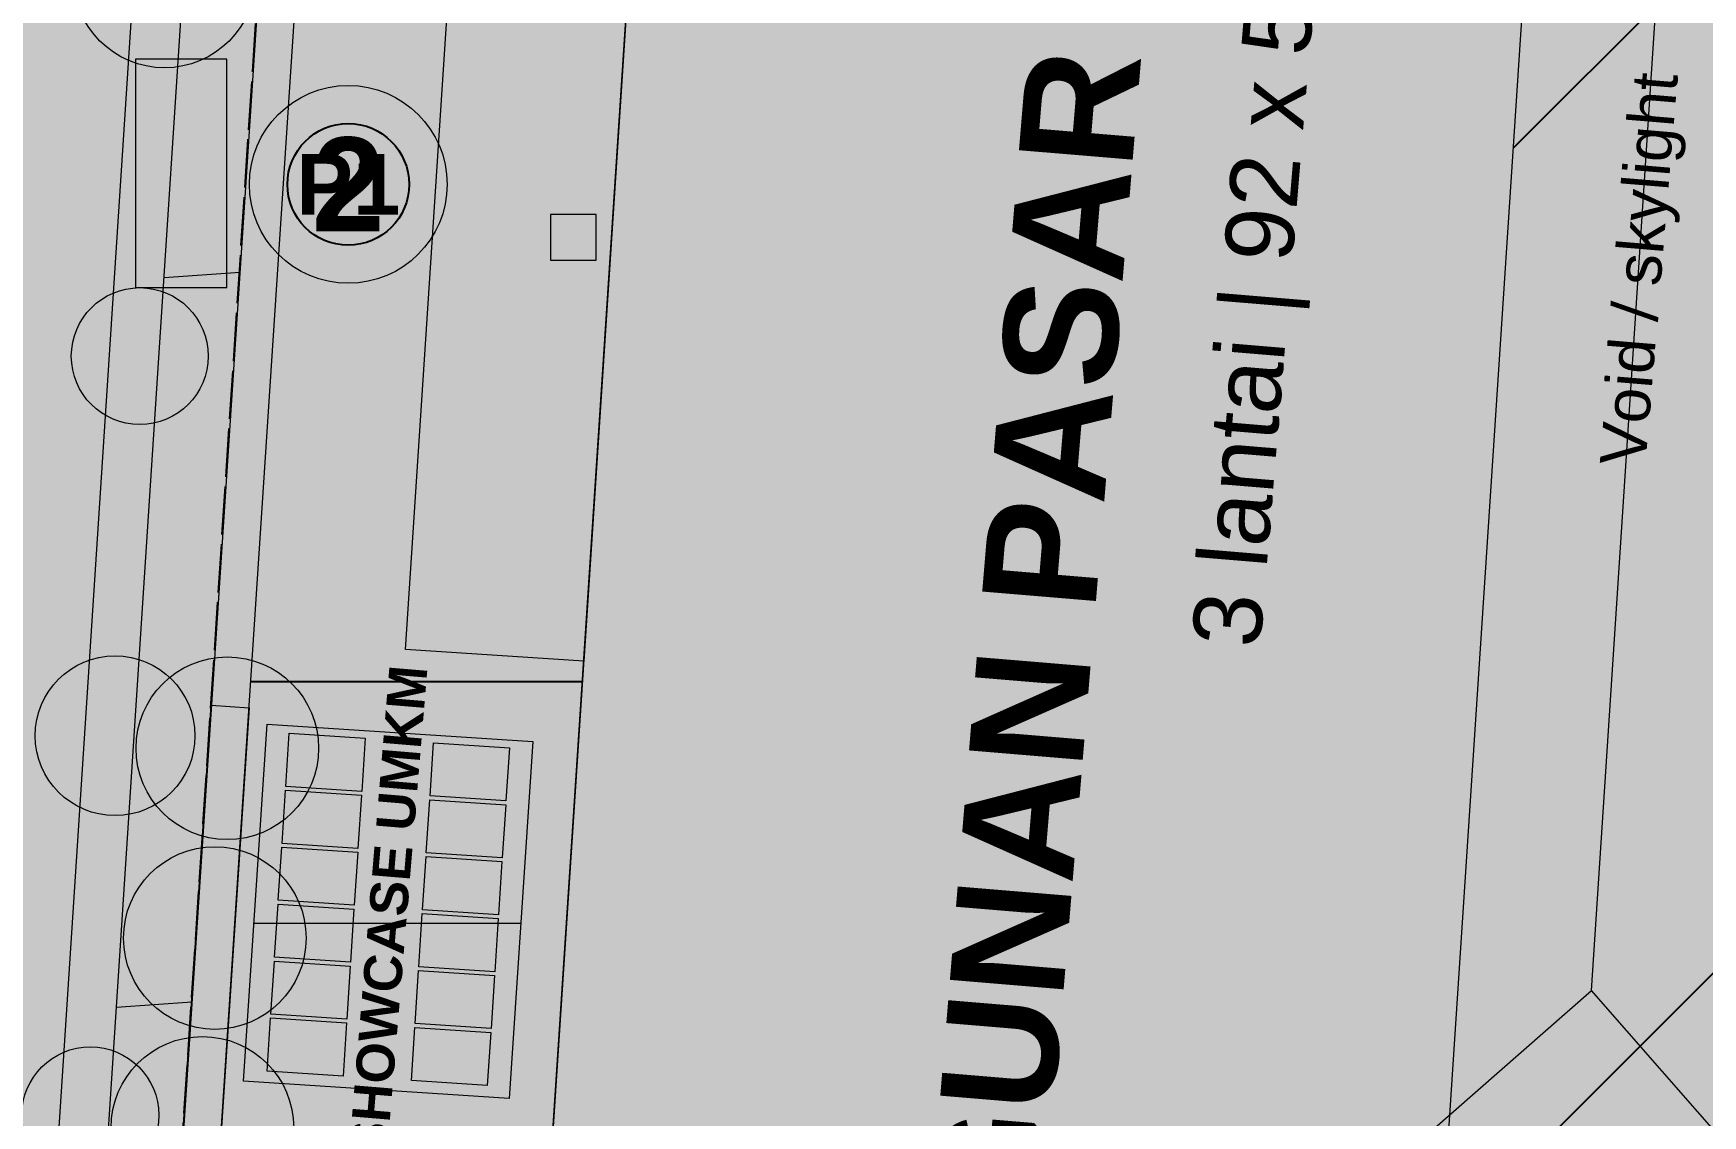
# Model space of a CAD drawing. Header units: metres. Extents: x 305909 to 307171, y 9156037 to 9156671.
# Drawn here: x 306877.71 to 306921.59, y 9156313.95 to 9156342.4 of the extents above; entities that cross this region are included whole.
import ezdxf
from ezdxf.enums import TextEntityAlignment as Align

# ---------------------------------------------------------------- set-up
doc = ezdxf.new("R2010")
doc.units = ezdxf.units.M
doc.linetypes.add('DASHED', pattern=[1.524, 1.27, -0.254])
doc.linetypes.add('DASHED2', pattern=[0.762, 0.635, -0.127])
for name, color, linetype, lineweight, true_color in [('A-ALUR_WISATA', 7, 'DASHED2', 50, 0xeb7800), ('A-PINTU', 7, 'Continuous', 25, 0xc81414), ('B-BATAS_HPL_INDIKATIF', 7, 'DASHED', 25, 0x781414), ('B-BAYANGAN', 7, 'Continuous', 0, 0x76786c), ('D-PASAR_BANGUNAN', 7, 'Continuous', 35, 0xb03a2e), ('D-SHOWCASE_LAPAK', 7, 'Continuous', 13, 0xe98c2c), ('D-SHOWCASE_PLAZA', 7, 'Continuous', 13, 0xf7e3a3), ('J-BADAN_KOLEKTOR', 7, 'Continuous', 13, 0x6e6e6e), ('J-MARKA_TEPI', 7, 'Continuous', 13, 0xffffff), ('P-TROTOAR_AYANI', 7, 'Continuous', 9, 0xd6c8b2), ('S-ZEBRA_CROSS', 7, 'Continuous', 0, 0xffffff), ('T-LABEL_ELEMEN', 7, 'Continuous', 0, 0x141414), ('T-NOMOR_ELEMEN', 7, 'Continuous', 18, 0x141414), ('U-HIDRAN', 7, 'Continuous', 18, 0xdc1e1e), ('U-PENANDA', 7, 'Continuous', 18, 0x192d78), ('V-JALUR_HIJAU_AYANI', 7, 'Continuous', 0, 0x96cd78), ('V-POHON_PENEDUH', 7, 'Continuous', 13, 0x288232), ('Z-K', 7, 'Continuous', 0, 0xf7dede), ('Z-K-PI', 7, 'Continuous', 0, 0xf0cdc8), ('Z-K-SC', 7, 'Continuous', 0, 0xfceebe)]:
    doc.layers.add(name, color=color, linetype=linetype, lineweight=lineweight, true_color=true_color)
for name, color, linetype in [('D-HALAMAN_DEPAN', 7, 'Continuous'), ('D-PASAR_KANOPI', 7, 'Continuous'), ('D-PASAR_SKYLIGHT', 7, 'Continuous'), ('U-HALTE', 7, 'Continuous'), ('V-PLANTER_DEPAN', 7, 'Continuous')]:
    doc.layers.add(name, color=color, linetype=linetype)
doc.styles.add('ARIAL', font='arial.ttf')
doc.styles.add('ARIALB', font='arialbd.ttf')

# ---------------------------------------------------------------- blocks, each defined once
blk = doc.blocks.new('POHON')
at = {"true_color": 0x3e843e}
h = blk.add_hatch(color=97, dxfattribs=at)
h.dxf.hatch_style = 1
edge = h.paths.add_edge_path()
edge.add_arc((0, 0.78), 0.32, 0, 360)
at = {"true_color": 0x347638}
h = blk.add_hatch(color=97, dxfattribs=at)
h.dxf.hatch_style = 1
edge = h.paths.add_edge_path()
edge.add_arc((0, 0), 1, 0, 360)
at = {"true_color": 0x3e843e}
h = blk.add_hatch(color=97, dxfattribs=at)
h.dxf.hatch_style = 1
edge = h.paths.add_edge_path()
edge.add_arc((-0.552, 0.552), 0.32, 0, 360)
at = {"true_color": 0x62a556}
h = blk.add_hatch(color=85, dxfattribs=at)
h.dxf.hatch_style = 1
edge = h.paths.add_edge_path()
edge.add_arc((-0.2, 0.22), 0.55, 0, 360)
at = {"true_color": 0x3e843e}
h = blk.add_hatch(color=97, dxfattribs=at)
h.dxf.hatch_style = 1
edge = h.paths.add_edge_path()
edge.add_arc((0.552, 0.552), 0.32, 0, 360)
at = {"true_color": 0x697060}
h = blk.add_hatch(color=251, dxfattribs=at)
h.dxf.hatch_style = 1
edge = h.paths.add_edge_path()
edge.add_arc((0.38, -0.38), 1, 0, 360)
at = {"true_color": 0x3e843e}
h = blk.add_hatch(color=97, dxfattribs=at)
h.dxf.hatch_style = 1
edge = h.paths.add_edge_path()
edge.add_arc((-0.78, 0), 0.32, 0, 360)
h = blk.add_hatch(color=97, dxfattribs=at)
h.dxf.hatch_style = 1
edge = h.paths.add_edge_path()
edge.add_arc((0.78, 0), 0.32, 0, 360)
h = blk.add_hatch(color=97, dxfattribs=at)
h.dxf.hatch_style = 1
edge = h.paths.add_edge_path()
edge.add_arc((-0.552, -0.552), 0.32, 0, 360)
h = blk.add_hatch(color=97, dxfattribs=at)
h.dxf.hatch_style = 1
edge = h.paths.add_edge_path()
edge.add_arc((0.552, -0.552), 0.32, 0, 360)
h = blk.add_hatch(color=97, dxfattribs=at)
h.dxf.hatch_style = 1
edge = h.paths.add_edge_path()
edge.add_arc((0, -0.78), 0.32, 0, 360)
at = {"color": 99, "lineweight": 9, "true_color": 0x235528}
blk.add_circle((0, 0), 1, dxfattribs=at)
blk = doc.blocks.new('HIDRAN')
h = blk.add_hatch(color=1)
h.dxf.hatch_style = 1
h.paths.add_polyline_path([(-0.6, -0.6), (0.6, -0.6), (0.6, 0.6), (-0.6, 0.6)])
at = {"color": 7}
blk.add_lwpolyline([(-0.6, -0.6), (0.6, -0.6), (0.6, 0.6), (-0.6, 0.6)], close=True, dxfattribs=at)
blk = doc.blocks.new('PENANDA')
at = {"true_color": 0x192d78}
h = blk.add_hatch(color=166, dxfattribs=at)
h.dxf.hatch_style = 1
h.paths.add_polyline_path([(0, 1.6), (-1.4, -0.9), (1.4, -0.9)])
blk = doc.blocks.new('PINTU_PEJALAN_KAKI')
at = {"true_color": 0x148c3c}
h = blk.add_hatch(color=116, dxfattribs=at)
h.dxf.hatch_style = 1
edge = h.paths.add_edge_path()
edge.add_arc((0, 0), 1.6, 0, 360)
at = {"color": 7}
blk.add_circle((0, 0), 1.6, dxfattribs=at)

msp = doc.modelspace()

# ---------------------------------------------------------------- hatches: boundary and pattern name
at = {"layer": 'A-ALUR_WISATA', "true_color": 0xeb7800}
h = msp.add_hatch(color=30, dxfattribs=at)
h.dxf.hatch_style = 1
h.paths.add_polyline_path([(306884.032, 9156315.926), (306884.059, 9156315.983), (306884.435, 9156316.71), (306884.47, 9156316.771), (306884.889, 9156317.432), (306885.256, 9156318.011), (306885.57, 9156318.507), (306885.832, 9156318.92), (306886.042, 9156319.251), (306886.199, 9156319.499), (306886.304, 9156319.664), (306886.357, 9156319.747), (306887.708, 9156318.89), (306887.655, 9156318.808), (306887.551, 9156318.642), (306887.393, 9156318.394), (306887.184, 9156318.064), (306886.922, 9156317.65), (306886.607, 9156317.154), (306886.24, 9156316.575), (306885.84, 9156315.943), (306885.494, 9156315.275), (306885.263, 9156314.728), (306883.789, 9156315.35), (306884.032, 9156315.926)])
h = msp.add_hatch(color=30, dxfattribs=at)
h.dxf.hatch_style = 1
h.paths.add_polyline_path([(306887.032, 9156319.319), (306886.287, 9156314.108), (306882.638, 9156316.421)])
at = {"layer": 'B-BAYANGAN', "true_color": 0x76786c}
h = msp.add_hatch(color=8, dxfattribs=at)
h.dxf.hatch_style = 1
h.paths.add_polyline_path([(306898.383, 9156381.471), (306952.267, 9156377.931), (306946.236, 9156286.128), (306892.352, 9156289.669), (306898.383, 9156381.471)])
at = {"layer": 'D-HALAMAN_DEPAN', "true_color": 0xecdec4}
h = msp.add_hatch(color=254, dxfattribs=at)
h.dxf.hatch_style = 1
h.paths.add_polyline_path([(306887.459, 9156386.836), (306896.141, 9156386.266), (306889.801, 9156289.774), (306881.12, 9156290.344), (306887.459, 9156386.836)])
at = {"layer": 'D-HALAMAN_DEPAN', "true_color": 0xd6c4a4}
h = msp.add_hatch(dxfattribs=at)
h.set_pattern_fill('NET', color=9, scale=6)
h.paths.add_polyline_path([(306887.459, 9156386.836), (306896.141, 9156386.266), (306889.801, 9156289.774), (306881.12, 9156290.344), (306887.459, 9156386.836)])
at = {"layer": 'D-PASAR_BANGUNAN', "true_color": 0xd05240}
h = msp.add_hatch(color=13, dxfattribs=at)
h.dxf.hatch_style = 1
h.paths.add_polyline_path([(306895.984, 9156383.871), (306895.984, 9156383.871), (306921.155, 9156355.159), (306918.664, 9156317.24), (306889.952, 9156292.069), (306895.984, 9156383.871)])
at = {"layer": 'D-PASAR_BANGUNAN', "true_color": 0xa34133}
h = msp.add_hatch(color=15, dxfattribs=at)
h.dxf.hatch_style = 1
h.paths.add_polyline_path([(306918.664, 9156317.24), (306921.155, 9156355.159), (306949.867, 9156380.331), (306943.836, 9156288.529), (306918.664, 9156317.24)])
at = {"layer": 'D-PASAR_BANGUNAN', "true_color": 0xa64233}
h = msp.add_hatch(color=15, dxfattribs=at)
h.dxf.hatch_style = 1
h.paths.add_polyline_path([(306918.664, 9156317.24), (306943.836, 9156288.529), (306943.836, 9156288.529), (306889.952, 9156292.069), (306918.664, 9156317.24)])
at = {"layer": 'D-PASAR_KANOPI', "true_color": 0x404044}
h = msp.add_hatch(color=250, dxfattribs=at)
h.dxf.hatch_style = 1
h.paths.add_polyline_path([(306889.084, 9156350.551), (306893.774, 9156350.243), (306892.174, 9156325.896), (306887.485, 9156326.204), (306889.084, 9156350.551)])
at = {"layer": 'D-PASAR_SKYLIGHT', "true_color": 0xa8cee6}
h = msp.add_hatch(color=9, dxfattribs=at)
h.dxf.hatch_style = 1
h.paths.add_polyline_path([(306918.253, 9156364.369), (306925.238, 9156363.91), (306921.566, 9156308.03), (306914.581, 9156308.489), (306918.253, 9156364.369)])
at = {"layer": 'D-PASAR_SKYLIGHT', "true_color": 0x82aac8}
h = msp.add_hatch(dxfattribs=at)
h.set_pattern_fill('ANSI31', color=143, scale=6)
h.paths.add_polyline_path([(306918.253, 9156364.369), (306925.238, 9156363.91), (306921.566, 9156308.03), (306914.581, 9156308.489), (306918.253, 9156364.369)])
at = {"layer": 'D-SHOWCASE_LAPAK', "true_color": 0xe98c2c}
h = msp.add_hatch(color=30, dxfattribs=at)
h.dxf.hatch_style = 1
h.paths.add_polyline_path([(306884.433, 9156323.999), (306886.429, 9156323.868), (306886.337, 9156322.471), (306884.342, 9156322.602), (306884.433, 9156323.999)])
h = msp.add_hatch(color=30, dxfattribs=at)
h.dxf.hatch_style = 1
h.paths.add_polyline_path([(306888.225, 9156323.75), (306890.221, 9156323.619), (306890.129, 9156322.222), (306888.133, 9156322.353), (306888.225, 9156323.75)])
h = msp.add_hatch(color=30, dxfattribs=at)
h.dxf.hatch_style = 1
h.paths.add_polyline_path([(306884.335, 9156322.502), (306886.331, 9156322.371), (306886.239, 9156320.974), (306884.243, 9156321.105), (306884.335, 9156322.502)])
h = msp.add_hatch(color=30, dxfattribs=at)
h.dxf.hatch_style = 1
h.paths.add_polyline_path([(306888.127, 9156322.253), (306890.123, 9156322.122), (306890.031, 9156320.725), (306888.035, 9156320.856), (306888.127, 9156322.253)])
h = msp.add_hatch(color=30, dxfattribs=at)
h.dxf.hatch_style = 1
h.paths.add_polyline_path([(306884.237, 9156321.006), (306886.232, 9156320.874), (306886.141, 9156319.477), (306884.145, 9156319.609), (306884.237, 9156321.006)])
h = msp.add_hatch(color=30, dxfattribs=at)
h.dxf.hatch_style = 1
h.paths.add_polyline_path([(306888.029, 9156320.756), (306890.024, 9156320.625), (306889.933, 9156319.228), (306887.937, 9156319.359), (306888.029, 9156320.756)])
h = msp.add_hatch(color=30, dxfattribs=at)
h.dxf.hatch_style = 1
h.paths.add_polyline_path([(306884.138, 9156319.509), (306886.134, 9156319.378), (306886.042, 9156317.981), (306884.047, 9156318.112), (306884.138, 9156319.509)])
h = msp.add_hatch(color=30, dxfattribs=at)
h.dxf.hatch_style = 1
h.paths.add_polyline_path([(306887.93, 9156319.26), (306889.926, 9156319.129), (306889.834, 9156317.732), (306887.838, 9156317.863), (306887.93, 9156319.26)])
h = msp.add_hatch(color=30, dxfattribs=at)
h.dxf.hatch_style = 1
h.paths.add_polyline_path([(306884.04, 9156318.012), (306886.036, 9156317.881), (306885.944, 9156316.484), (306883.948, 9156316.615), (306884.04, 9156318.012)])
h = msp.add_hatch(color=30, dxfattribs=at)
h.dxf.hatch_style = 1
h.paths.add_polyline_path([(306887.832, 9156317.763), (306889.828, 9156317.632), (306889.736, 9156316.235), (306887.74, 9156316.366), (306887.832, 9156317.763)])
h = msp.add_hatch(color=30, dxfattribs=at)
h.dxf.hatch_style = 1
h.paths.add_polyline_path([(306883.942, 9156316.515), (306885.937, 9156316.384), (306885.846, 9156314.987), (306883.85, 9156315.118), (306883.942, 9156316.515)])
h = msp.add_hatch(color=30, dxfattribs=at)
h.dxf.hatch_style = 1
h.paths.add_polyline_path([(306887.734, 9156316.266), (306889.729, 9156316.135), (306889.637, 9156314.738), (306887.642, 9156314.869), (306887.734, 9156316.266)])
at = {"layer": 'D-SHOWCASE_PLAZA', "true_color": 0xf6e6ba}
h = msp.add_hatch(color=254, dxfattribs=at)
h.dxf.hatch_style = 1
h.paths.add_polyline_path([(306890.833, 9156323.779), (306890.217, 9156314.399), (306883.232, 9156314.858), (306883.848, 9156324.238), (306890.833, 9156323.779)])
at = {"layer": 'D-SHOWCASE_PLAZA', "true_color": 0xdcc496}
h = msp.add_hatch(dxfattribs=at)
h.set_pattern_fill('NET', color=31, scale=4)
h.paths.add_polyline_path([(306890.833, 9156323.779), (306890.217, 9156314.399), (306883.232, 9156314.858), (306883.848, 9156324.238), (306890.833, 9156323.779)])
at = {"layer": 'J-BADAN_KOLEKTOR', "true_color": 0x54565a}
h = msp.add_hatch(color=251, dxfattribs=at)
h.dxf.hatch_style = 1
h.paths.add_polyline_path([(306889.931, 9156640), (306895.936, 9156640), (306895.475, 9156629.11), (306895.474, 9156629.085), (306895.474, 9156629.061), (306893.315, 9156557.748), (306893.149, 9156552.271), (306893.014, 9156547.717), (306892.993, 9156546.713), (306891.335, 9156465.673), (306891.237, 9156460.847), (306891.218, 9156460.566), (306890.645, 9156455.57), (306884.99, 9156406.251), (306884.352, 9156400.688), (306883.008, 9156380.059), (306877.639, 9156297.634), (306877.621, 9156297.351), (306877.453, 9156277.708), (306877.43, 9156275.046), (306877.429, 9156274.864), (306877.044, 9156229.834), (306876.993, 9156223.828), (306876.993, 9156223.827), (306876.813, 9156202.951), (306876.76, 9156196.862), (306876.753, 9156196.674), (306876.43, 9156192.144), (306875.837, 9156183.84), (306875.836, 9156183.815), (306875.834, 9156183.79), (306874.011, 9156152.681), (306874.01, 9156152.675), (306874.01, 9156152.669), (306873.9, 9156150.695), (306873.792, 9156148.75), (306873.788, 9156148.669), (306873.786, 9156148.588), (306873.743, 9156145.719), (306873.719, 9156144.136), (306873.718, 9156144.098), (306873.716, 9156144.044), (306873.716, 9156144.024), (306873.714, 9156143.986), (306873.657, 9156142.889), (306873.495, 9156139.805), (306873.492, 9156139.752), (306873.491, 9156139.7), (306873.213, 9156129.068), (306873.057, 9156123.08), (306872.863, 9156115.623), (306872.83, 9156115.253), (306872.163, 9156110.834), (306864.194, 9156058.08), (306864.167, 9156057.904), (306864.156, 9156057.726), (306863.079, 9156040), (306857.068, 9156040), (306857.115, 9156040.772), (306857.836, 9156052.639), (306858.186, 9156058.401), (306858.215, 9156058.667), (306858.909, 9156063.262), (306864.38, 9156099.484), (306866.833, 9156115.72), (306866.87, 9156115.965), (306866.876, 9156116.213), (306866.922, 9156117.98), (306867.495, 9156139.935), (306867.495, 9156139.962), (306867.497, 9156140.001), (306867.498, 9156140.014), (306867.499, 9156140.041), (306867.717, 9156144.189), (306867.72, 9156144.264), (306867.722, 9156144.338), (306867.781, 9156148.295), (306867.789, 9156148.8), (306867.79, 9156148.84), (306867.793, 9156148.916), (306867.793, 9156148.921), (306867.795, 9156148.961), (306867.862, 9156150.175), (306868.019, 9156153.006), (306869.543, 9156179.003), (306869.847, 9156184.185), (306869.849, 9156184.223), (306870.257, 9156189.937), (306870.599, 9156194.727), (306870.753, 9156196.882), (306870.761, 9156197.007), (306870.763, 9156197.132), (306870.863, 9156208.724), (306870.993, 9156223.879), (306870.993, 9156223.879), (306871.446, 9156276.873), (306871.551, 9156289.206), (306871.622, 9156297.487), (306871.628, 9156297.656), (306871.981, 9156303.077), (306872.914, 9156317.396), (306878.368, 9156401.127), (306878.372, 9156401.176), (306878.38, 9156401.273), (306878.385, 9156401.322), (306880.543, 9156420.136), (306884.601, 9156455.528), (306885.241, 9156461.11), (306885.363, 9156467.081), (306887.015, 9156547.847), (306887.016, 9156547.874), (306887.152, 9156552.449), (306887.152, 9156552.45), (306889.305, 9156623.574), (306889.305, 9156623.574), (306889.478, 9156629.285), (306889.479, 9156629.321), (306889.699, 9156634.526), (306889.931, 9156640)])
at = {"layer": 'P-TROTOAR_AYANI', "true_color": 0xd8d0c2}
h = msp.add_hatch(color=254, dxfattribs=at)
h.dxf.hatch_style = 1
h.paths.add_polyline_path([(306880.115, 9156293.223), (306879.749, 9156293.684), (306879.43, 9156294.179), (306879.161, 9156294.702), (306878.944, 9156295.249), (306878.783, 9156295.815), (306878.677, 9156296.394), (306878.629, 9156296.98), (306878.639, 9156297.593), (306884.005, 9156379.97), (306884.074, 9156380.579), (306884.199, 9156381.155), (306884.378, 9156381.716), (306884.613, 9156382.256), (306884.899, 9156382.771), (306885.234, 9156383.255), (306885.614, 9156383.704), (306886.038, 9156384.114), (306886.302, 9156384.324), (306886.014, 9156379.941), (306885.997, 9156379.791), (306885.14, 9156366.631), (306880.304, 9156293.027), (306880.115, 9156293.223)])
at = {"layer": 'P-TROTOAR_AYANI', "true_color": 0xc4bcae}
h = msp.add_hatch(dxfattribs=at)
h.set_pattern_fill('NET', color=9, scale=6, angle=4)
h.paths.add_polyline_path([(306880.115, 9156293.223), (306879.749, 9156293.684), (306879.43, 9156294.179), (306879.161, 9156294.702), (306878.944, 9156295.249), (306878.783, 9156295.815), (306878.677, 9156296.394), (306878.629, 9156296.98), (306878.639, 9156297.593), (306884.005, 9156379.97), (306884.074, 9156380.579), (306884.199, 9156381.155), (306884.378, 9156381.716), (306884.613, 9156382.256), (306884.899, 9156382.771), (306885.234, 9156383.255), (306885.614, 9156383.704), (306886.038, 9156384.114), (306886.302, 9156384.324), (306886.014, 9156379.941), (306885.997, 9156379.791), (306885.14, 9156366.631), (306880.304, 9156293.027), (306880.115, 9156293.223)])
at = {"layer": 'S-ZEBRA_CROSS', "true_color": 0xffffff}
h = msp.add_hatch(color=7, dxfattribs=at)
h.dxf.hatch_style = 1
h.paths.add_polyline_path([(306877.81, 9156336.47), (306877.81, 9156339.47), (306878.31, 9156339.47), (306878.31, 9156336.47), (306877.81, 9156336.47)])
h = msp.add_hatch(color=7, dxfattribs=at)
h.dxf.hatch_style = 1
h.paths.add_polyline_path([(306878.61, 9156336.47), (306878.61, 9156339.47), (306879.11, 9156339.47), (306879.11, 9156336.47), (306878.61, 9156336.47)])
h = msp.add_hatch(color=7, dxfattribs=at)
h.dxf.hatch_style = 1
h.paths.add_polyline_path([(306879.41, 9156336.47), (306879.41, 9156339.47), (306879.91, 9156339.47), (306879.91, 9156336.47), (306879.41, 9156336.47)])
h = msp.add_hatch(color=7, dxfattribs=at)
h.dxf.hatch_style = 1
h.paths.add_polyline_path([(306880.21, 9156336.47), (306880.21, 9156339.47), (306880.71, 9156339.47), (306880.71, 9156336.47), (306880.21, 9156336.47)])
h = msp.add_hatch(color=7, dxfattribs=at)
h.dxf.hatch_style = 1
h.paths.add_polyline_path([(306881.01, 9156336.47), (306881.01, 9156339.47), (306881.51, 9156339.47), (306881.51, 9156336.47), (306881.01, 9156336.47)])
h = msp.add_hatch(color=7, dxfattribs=at)
h.dxf.hatch_style = 1
h.paths.add_polyline_path([(306881.81, 9156336.47), (306881.81, 9156339.47), (306882.31, 9156339.47), (306882.31, 9156336.47), (306881.81, 9156336.47)])
h = msp.add_hatch(color=7, dxfattribs=at)
h.dxf.hatch_style = 1
h.paths.add_polyline_path([(306882.61, 9156336.47), (306882.61, 9156339.47), (306883.11, 9156339.47), (306883.11, 9156336.47), (306882.61, 9156336.47)])
h = msp.add_hatch(color=7, dxfattribs=at)
h.dxf.hatch_style = 1
h.paths.add_polyline_path([(306887.485, 9156326.204), (306887.934, 9156326.174), (306887.835, 9156324.678), (306887.386, 9156324.707), (306887.485, 9156326.204)])
h = msp.add_hatch(color=7, dxfattribs=at)
h.dxf.hatch_style = 1
h.paths.add_polyline_path([(306888.283, 9156326.151), (306888.732, 9156326.122), (306888.634, 9156324.625), (306888.184, 9156324.655), (306888.283, 9156326.151)])
h = msp.add_hatch(color=7, dxfattribs=at)
h.dxf.hatch_style = 1
h.paths.add_polyline_path([(306889.081, 9156326.099), (306889.53, 9156326.069), (306889.432, 9156324.573), (306888.983, 9156324.602), (306889.081, 9156326.099)])
h = msp.add_hatch(color=7, dxfattribs=at)
h.dxf.hatch_style = 1
h.paths.add_polyline_path([(306889.879, 9156326.046), (306890.328, 9156326.017), (306890.23, 9156324.52), (306889.781, 9156324.55), (306889.879, 9156326.046)])
h = msp.add_hatch(color=7, dxfattribs=at)
h.dxf.hatch_style = 1
h.paths.add_polyline_path([(306890.678, 9156325.994), (306891.127, 9156325.965), (306891.028, 9156324.468), (306890.579, 9156324.497), (306890.678, 9156325.994)])
h = msp.add_hatch(color=7, dxfattribs=at)
h.dxf.hatch_style = 1
h.paths.add_polyline_path([(306891.476, 9156325.942), (306891.925, 9156325.912), (306891.827, 9156324.415), (306891.378, 9156324.445), (306891.476, 9156325.942)])
at = {"layer": 'T-NOMOR_ELEMEN', "true_color": 0xffffff}
h = msp.add_hatch(color=7, dxfattribs=at)
h.dxf.hatch_style = 1
edge = h.paths.add_edge_path()
edge.add_arc((306885.983, 9156338.429), 2.6, 0, 360)
at = {"layer": 'U-HALTE', "true_color": 0x466ea5}
h = msp.add_hatch(color=155, dxfattribs=at)
h.dxf.hatch_style = 1
h.paths.add_polyline_path([(306882.792, 9156335.717), (306882.792, 9156341.717), (306880.392, 9156341.717), (306880.392, 9156335.717), (306882.792, 9156335.717)])
at = {"layer": 'V-JALUR_HIJAU_AYANI', "true_color": 0x8abe64}
h = msp.add_hatch(color=83, dxfattribs=at)
h.dxf.hatch_style = 1
h.paths.add_polyline_path([(306879.84, 9156292.069), (306879.362, 9156292.563), (306878.935, 9156293.101), (306878.563, 9156293.678), (306878.249, 9156294.289), (306877.996, 9156294.927), (306877.808, 9156295.587), (306877.684, 9156296.263), (306877.628, 9156296.947), (306877.639, 9156297.634), (306883.008, 9156380.059), (306883.087, 9156380.742), (306883.231, 9156381.414), (306883.441, 9156382.068), (306883.715, 9156382.699), (306884.048, 9156383.299), (306884.439, 9156383.865), (306884.884, 9156384.389), (306885.377, 9156384.867), (306885.916, 9156385.294), (306886.386, 9156385.597), (306886.302, 9156384.324), (306886.038, 9156384.114), (306885.614, 9156383.704), (306885.234, 9156383.255), (306884.899, 9156382.771), (306884.613, 9156382.256), (306884.378, 9156381.716), (306884.199, 9156381.155), (306884.074, 9156380.579), (306884.005, 9156379.97), (306878.639, 9156297.593), (306878.629, 9156296.98), (306878.677, 9156296.394), (306878.783, 9156295.815), (306878.944, 9156295.249), (306879.161, 9156294.702), (306879.43, 9156294.179), (306879.749, 9156293.684), (306880.115, 9156293.223), (306880.304, 9156293.027), (306880.22, 9156291.747), (306879.84, 9156292.069)])
at = {"layer": 'V-PLANTER_DEPAN', "true_color": 0x82ba64}
h = msp.add_hatch(color=83, dxfattribs=at)
h.dxf.hatch_style = 1
h.paths.add_polyline_path([(306882.136, 9156305.811), (306881.138, 9156305.876), (306882.377, 9156324.736), (306883.375, 9156324.67), (306882.136, 9156305.811)])
at = {"layer": 'Z-K', "true_color": 0xf0ede7}
h = msp.add_hatch(color=7, dxfattribs=at)
h.dxf.hatch_style = 1
h.paths.add_polyline_path([(306885.596, 9156199.788), (306885.503, 9156198.46), (306873.691, 9156198.076), (306871.946, 9156198.019), (306860.748, 9156203.081), (306860.765, 9156203.358), (306859.221, 9156180.762), (306859.07, 9156178.557), (306858.791, 9156174.416), (306856.602, 9156141.935), (306856.574, 9156141.929), (306843.973, 9156139.654), (306841.656, 9156139.39), (306832.652, 9156160.25), (306794.325, 9156155.537), (306785.065, 9156153.865), (306754.667, 9156148.377), (306780.828, 9156466.643), (306812.815, 9156460.602), (306875.789, 9156457.914), (306875.502, 9156453.026), (306875.5, 9156452.988), (306872.7, 9156405.226), (306919.295, 9156400.093), (306965.89, 9156394.96), (306959.246, 9156277.595), (306957.078, 9156277.737), (306964.322, 9156387.999), (306887.261, 9156399.075), (306886.462, 9156386.901), (306880.122, 9156290.41), (306879.775, 9156285.121), (306878.044, 9156258.778), (306876.203, 9156230.753), (306917.365, 9156228.048), (306925.027, 9156228.301), (306924.681, 9156220.34), (306887.052, 9156220.596), (306886.184, 9156208.191), (306885.596, 9156199.788)])
at = {"layer": 'Z-K-PI', "true_color": 0xe8e4dc}
h = msp.add_hatch(color=254, dxfattribs=at)
h.dxf.hatch_style = 1
h.paths.add_polyline_path([(306982.636, 9156254.912), (306979, 9156255.151), (306979, 9156257.912), (306973, 9156257.912), (306973, 9156255.546), (306954.796, 9156256.742), (306955.498, 9156267.418), (306918.457, 9156269.852), (306919.289, 9156282.525), (306879.775, 9156285.121), (306880.122, 9156290.41), (306889.801, 9156289.774), (306896.141, 9156386.266), (306886.462, 9156386.901), (306887.261, 9156399.075), (306964.322, 9156387.999), (306957.078, 9156277.737), (306984.02, 9156275.967), (306982.636, 9156254.912)])
at = {"layer": 'Z-K-SC', "true_color": 0xe8e4dc}
h = msp.add_hatch(color=254, dxfattribs=at)
h.dxf.hatch_style = 1
h.paths.add_polyline_path([(306880.122, 9156290.41), (306886.462, 9156386.901), (306896.141, 9156386.266), (306889.801, 9156289.774), (306880.122, 9156290.41)])

# ---------------------------------------------------------------- linework, layer by layer
at = {"layer": 'B-BATAS_HPL_INDIKATIF'}
msp.add_lwpolyline([(306887.261, 9156399.075), (306964.322, 9156387.999), (306957.078, 9156277.737), (306984.02, 9156275.967), (306982.636, 9156254.912), (306954.796, 9156256.742), (306955.498, 9156267.418), (306918.457, 9156269.852), (306919.289, 9156282.525), (306879.775, 9156285.121), (306887.261, 9156399.075)], close=True, dxfattribs=at)
at = {"layer": 'D-HALAMAN_DEPAN', "color": 253, "lineweight": 9, "true_color": 0xb8ad98}
msp.add_lwpolyline([(306887.459, 9156386.836), (306896.141, 9156386.266), (306889.801, 9156289.774), (306881.12, 9156290.344), (306887.459, 9156386.836)], close=True, dxfattribs=at)
at = {"layer": 'D-PASAR_BANGUNAN', "color": 19, "lineweight": 9, "true_color": 0x66281f}
for p, q in [((306918.664, 9156317.24), (306921.155, 9156355.159)), ((306889.952, 9156292.069), (306918.664, 9156317.24)), ((306943.836, 9156288.529), (306918.664, 9156317.24))]:
    msp.add_line(p, q, dxfattribs=at)
at = {"layer": 'D-PASAR_BANGUNAN', "color": 19, "lineweight": 13, "true_color": 0x66281f}
msp.add_lwpolyline([(306895.983, 9156383.871), (306949.867, 9156380.331), (306943.836, 9156288.528), (306889.952, 9156292.069), (306895.983, 9156383.871)], close=True, dxfattribs=at)
at = {"layer": 'D-PASAR_KANOPI', "color": 250, "lineweight": 13, "true_color": 0x1e1e1e}
msp.add_lwpolyline([(306889.084, 9156350.551), (306893.774, 9156350.243), (306892.174, 9156325.896), (306887.485, 9156326.204), (306889.084, 9156350.551)], close=True, dxfattribs=at)
at = {"layer": 'D-PASAR_SKYLIGHT', "color": 155, "lineweight": 13, "true_color": 0x5a7896}
msp.add_lwpolyline([(306918.253, 9156364.369), (306925.238, 9156363.91), (306921.566, 9156308.03), (306914.581, 9156308.489), (306918.253, 9156364.369)], close=True, dxfattribs=at)
at = {"layer": 'D-SHOWCASE_LAPAK', "color": 34, "lineweight": 13, "true_color": 0x8b541a}
for points in [[(306884.433, 9156323.999), (306886.429, 9156323.868), (306886.337, 9156322.471), (306884.342, 9156322.602), (306884.433, 9156323.999)], [(306888.225, 9156323.75), (306890.221, 9156323.619), (306890.129, 9156322.222), (306888.133, 9156322.353), (306888.225, 9156323.75)], [(306884.335, 9156322.502), (306886.331, 9156322.371), (306886.239, 9156320.974), (306884.243, 9156321.105), (306884.335, 9156322.502)], [(306888.127, 9156322.253), (306890.123, 9156322.122), (306890.031, 9156320.725), (306888.035, 9156320.856), (306888.127, 9156322.253)], [(306884.237, 9156321.006), (306886.232, 9156320.874), (306886.141, 9156319.477), (306884.145, 9156319.609), (306884.237, 9156321.006)], [(306888.029, 9156320.756), (306890.024, 9156320.625), (306889.933, 9156319.228), (306887.937, 9156319.359), (306888.029, 9156320.756)], [(306884.138, 9156319.509), (306886.134, 9156319.378), (306886.042, 9156317.981), (306884.047, 9156318.112), (306884.138, 9156319.509)], [(306887.93, 9156319.26), (306889.926, 9156319.129), (306889.834, 9156317.732), (306887.838, 9156317.863), (306887.93, 9156319.26)], [(306884.04, 9156318.012), (306886.036, 9156317.881), (306885.944, 9156316.484), (306883.948, 9156316.615), (306884.04, 9156318.012)], [(306887.832, 9156317.763), (306889.828, 9156317.632), (306889.736, 9156316.235), (306887.74, 9156316.366), (306887.832, 9156317.763)], [(306883.942, 9156316.515), (306885.937, 9156316.384), (306885.846, 9156314.987), (306883.85, 9156315.118), (306883.942, 9156316.515)], [(306887.734, 9156316.266), (306889.729, 9156316.135), (306889.637, 9156314.738), (306887.642, 9156314.869), (306887.734, 9156316.266)]]:
    msp.add_lwpolyline(points, close=True, dxfattribs=at)
at = {"layer": 'D-SHOWCASE_PLAZA', "color": 253, "lineweight": 9, "true_color": 0xbfb391}
msp.add_lwpolyline([(306890.833, 9156323.779), (306890.217, 9156314.399), (306883.232, 9156314.858), (306883.848, 9156324.238), (306890.833, 9156323.779)], close=True, dxfattribs=at)
at = {"layer": 'J-MARKA_TEPI'}
msp.add_lwpolyline([(306877.435, 9156299.119), (306882.613, 9156378.614)], dxfattribs=at)
at = {"layer": 'P-TROTOAR_AYANI', "color": 252, "lineweight": 9, "true_color": 0xa09688}
msp.add_lwpolyline([(306880.115, 9156293.223), (306879.749, 9156293.684), (306879.43, 9156294.179), (306879.161, 9156294.702), (306878.944, 9156295.249), (306878.783, 9156295.815), (306878.677, 9156296.394), (306878.629, 9156296.98), (306878.639, 9156297.593), (306884.005, 9156379.97), (306884.074, 9156380.579), (306884.199, 9156381.155), (306884.378, 9156381.716), (306884.613, 9156382.256), (306884.899, 9156382.771), (306885.234, 9156383.255), (306885.614, 9156383.704), (306886.038, 9156384.114), (306886.302, 9156384.324), (306886.014, 9156379.941), (306885.997, 9156379.791), (306885.14, 9156366.631), (306880.304, 9156293.027), (306880.115, 9156293.223)], close=True, dxfattribs=at)
at = {"layer": 'T-NOMOR_ELEMEN'}
msp.add_circle((306885.983, 9156338.429), 2.6, dxfattribs=at)
at = {"layer": 'U-HALTE', "color": 159, "lineweight": 13, "true_color": 0x283c64}
msp.add_lwpolyline([(306882.792, 9156335.717), (306882.792, 9156341.717), (306880.392, 9156341.717), (306880.392, 9156335.717), (306882.792, 9156335.717)], close=True, dxfattribs=at)
at = {"layer": 'V-PLANTER_DEPAN', "color": 85, "lineweight": 9, "true_color": 0x65914e}
msp.add_lwpolyline([(306882.136, 9156305.811), (306881.138, 9156305.876), (306882.377, 9156324.736), (306883.375, 9156324.67), (306882.136, 9156305.811)], close=True, dxfattribs=at)

# ---------------------------------------------------------------- block references
at = {"layer": 'A-PINTU'}
msp.add_blockref('PINTU_PEJALAN_KAKI', (306885.983, 9156338.429), dxfattribs=at)
at = {"layer": 'U-HIDRAN'}
msp.add_blockref('HIDRAN', (306891.904, 9156337.037), dxfattribs=at)
at = {"layer": 'U-PENANDA'}
msp.add_blockref('PENANDA', (306883.189, 9156324.883), dxfattribs=at)
at = {"layer": 'V-POHON_PENEDUH'}
for p, xscale, yscale in [((306881.153, 9156343.893), 2.4, 2.4), ((306880.503, 9156333.914), 1.8, 1.8), ((306879.853, 9156323.935), 2.1, 2.1), ((306882.804, 9156323.605), 2.4, 2.4), ((306882.476, 9156318.616), 2.4, 2.4), ((306882.149, 9156313.627), 2.4, 2.4), ((306879.203, 9156313.956), 1.8, 1.8)]:
    msp.add_blockref('POHON', p, dxfattribs=dict(at, xscale=xscale, yscale=yscale))

# ---------------------------------------------------------------- texts
at = {"layer": 'A-PINTU', "color": 7, "true_color": 0xffffff, "style": 'ARIALB'}
msp.add_text('P1', height=1.6, dxfattribs=at).set_placement((306885.983, 9156338.429), align=Align.MIDDLE_CENTER)
at = {"layer": 'T-LABEL_ELEMEN', "color": 7, "true_color": 0xffffff}
for s, height, style, p in [('BANGUNAN PASAR INDUK KROYA', 3, 'ARIALB', (306904.942, 9156337.183)), ('3 lantai | 92 x 54 m', 1.8, 'ARIAL', (306909.931, 9156336.855))]:
    msp.add_text(s, height=height, rotation=85.2422, dxfattribs=dict(at, style=style)).set_placement(p, align=Align.MIDDLE_CENTER)
at = {"layer": 'T-LABEL_ELEMEN'}
for s, height, style, p in [('Void / skylight', 1.2, 'ARIAL', (306919.91, 9156336.2)), ('SHOWCASE UMKM', 1, 'ARIALB', (306887.032, 9156319.319))]:
    msp.add_text(s, height=height, rotation=85.2422, dxfattribs=dict(at, style=style)).set_placement(p, align=Align.MIDDLE_CENTER)
at = {"layer": 'T-NOMOR_ELEMEN', "style": 'ARIALB'}
msp.add_text('2', height=2.47, dxfattribs=at).set_placement((306885.983, 9156338.429), align=Align.MIDDLE_CENTER)

doc.saveas('drawing.dxf')
